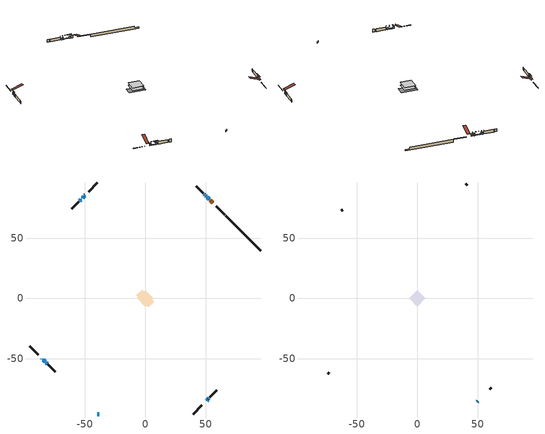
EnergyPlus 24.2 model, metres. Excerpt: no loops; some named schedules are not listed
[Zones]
conditioned space
 floor adiabatic (AdiabaticFloorConstruction): -6.74,0 0,6.74 6.74,0 0,-6.74 z0.95
 floor foundation (Slab1 construction): -7.25,2.6 -2.6,7.25 7.25,-2.6 2.6,-7.25 z-1.37
 wall outside (RimJoist1 construction): 39.58,-95.54 46.68,-88.43 / -95.54,-39.58 -88.43,-46.68 / -39.58,95.54 -46.68,88.43 / 65.88,69.24 58.77,76.35 z0.95:1.25
 wall outside (AdiabaticWallConstruction 1): 55.71,79.41 54.74,80.38 / 54.08,81.03 53.66,81.46 z0.95:2.98
 wall outside (AdiabaticWallConstruction): -49.74,85.37 -50.29,84.83 / -39.58,-95.54 -38.04,-95.54 z0.95:2.17; -85.37,-49.74 -85.05,-50.07 / -50.94,84.17 -51.77,83.35 / -52.43,82.69 -52.75,82.37 / -53.41,81.71 -54.23,80.89 / -82.05,-53.07 -81.18,-53.93 z0.95:2.63; 53,82.12 51.31,83.81 / 50.65,84.46 50.02,85.1 / -84.39,-50.72 -82.7,-52.41 z0.95:1.56; 49.37,85.75 48.74,86.38 z0.95:2.15; 50.72,-84.39 51.57,-83.55 z0.95:2.47; 52.23,-82.89 52.66,-82.46 z0.95:2.02
 wall outside (Wall1 construction): 53.31,-81.8 59.31,-75.81 / -80.53,-54.59 -74.53,-60.59 / -54.89,80.23 -60.89,74.23 / 48.08,87.04 42.08,93.04 z0.95:3.39
 wall foundation (FoundationWall1 construction): 66.53,68.59,-1.37 66.53,68.59,0.95 92.64,42.48,0.95 92.64,42.48,-0.19 95.54,39.58,-0.19 95.54,39.58,-1.37
 window (WindowConstruction 8): -49.74,85.37 -50.29,84.83 z0.95:2.17
 window (WindowConstruction 7): -85.37,-49.74 -85.05,-50.07 z0.95:2.63
 window (WindowConstruction 10): 53,82.12 51.31,83.81 z0.95:1.56
 window (WindowConstruction 11): 50.65,84.47 50.02,85.1 z0.95:1.56
 window (WindowConstruction 12): -84.39,-50.72 -82.7,-52.41 z0.95:1.56
 window (WindowConstruction 9): -39.58,-95.54 -38.04,-95.54 z0.95:2.17
 window (WindowConstruction): 49.37,85.75 48.74,86.38 z0.95:2.14
 window (WindowConstruction 1): -50.94,84.17 -51.77,83.35 z0.95:2.63
 window (WindowConstruction 2): -52.43,82.69 -52.75,82.37 z0.95:2.63
 window (WindowConstruction 3): -53.41,81.71 -54.23,80.89 z0.95:2.63
 window (WindowConstruction 4): 50.72,-84.39 51.57,-83.55 z0.95:2.47
 window (WindowConstruction 5): 52.23,-82.89 52.66,-82.46 z0.95:2.02
 window (WindowConstruction 6): -82.05,-53.07 -81.18,-53.93 z0.95:2.63
 door (Door): 55.71,79.41 54.74,80.38 z0.95:2.98
 door (Door 1): 54.08,81.03 53.66,81.46 z0.95:2.98
 ceiling adiabatic (AdiabaticFloorConstruction): 0,-6.74 6.74,0 0,6.74 -6.74,0 z0.95
attic - vented
 floor to conditioned space (Floor1 construction Reversed): -6.81,0 0,6.81 6.81,0 0,-6.81 z3.39
 wall outside (AdiabaticWallConstruction): 49.74,-85.37 50.07,-85.05 z0.95:2.17
 wall outside (Wall2 construction): 59.97,-75.15 61.16,-73.96 / -73.87,-61.24 -72.68,-62.44 / -61.54,73.57 -62.74,72.38 / 41.42,93.69 40.23,94.89 z0.95:3.39
 window (WindowConstruction 13): 49.74,-85.37 50.07,-85.05 z0.95:2.17
 roof outside (Roof1 construction): 49.09,-86.03,3.39 42.46,-79.4,6.51 40.71,-81.15,6.51 47.34,-87.78,3.39; -86.03,-49.09,3.39 -79.4,-42.46,6.51 -81.15,-40.71,6.51 -87.78,-47.34,3.39; -49.09,86.03,3.39 -42.46,79.4,6.51 -40.71,81.15,6.51 -47.34,87.78,3.39; 56.36,78.75,3.39 49.73,72.12,6.51 51.48,70.38,6.51 58.11,77.01,3.39
shading: -84.84,-50.28 -85.58,-49.53 -86.45,-50.4 -85.7,-51.14 z2.93; 49.37,85.75 54.94,80.18 55.15,80.39 49.58,85.96 z4.3; 48.09,87.03 52.59,82.53 52.8,82.74 48.3,87.24 z4.3; -80.77,-54.35 -86.33,-48.79 -86.54,-49 -80.98,-54.56 z4.3; 48.28,86.83 49.82,85.3 50.03,85.51 48.5,87.05 z2.78; -53.06,82.06 -49.65,85.47 -49.86,85.68 -53.27,82.27 z4.46; -52.96,82.16 -52.22,82.9 -53.08,83.76 -53.82,83.02 z2.93; -54.88,80.24 -52.76,82.36 -52.97,82.57 -55.09,80.45 z3.54; 52.86,-82.26 49.43,-85.69 49.64,-85.9 53.07,-82.47 z4.3; 53.95,-81.17 50.93,-84.18 51.14,-84.4 54.16,-81.38 z3.85; -80.54,-54.58 -82.69,-52.43 -82.9,-52.64 -80.75,-54.79 z3.54
[Building]
Building 1: Terrain=Suburbs
[Site:Location]
Mont Joli AP_QC: Latitude {deg}=48.61; Longitude {deg}=-68.21; Time Zone {hr}=-5; Elevation {m}=52; Keep Site Location Information=Yes
[Site:GroundTemperature:Shallow]
-0.843868, -3.04892, -3.2255, -2.1791, 2.02165, 6.20283, 9.82768, 12.1239, 12.319, 10.4514, 6.91898, 2.86606
[Site:WaterMainsTemperature]
Calculation Method=Schedule; Temperature Schedule=mains temperature schedule
[Material] Roughness=Rough; Thermal Absorptance=0.9
Name | Thickness {m} | Conductivity {W/m-K} | Density {kg/m3} | Specific Heat {J/kg-K} | Solar Absorptance | Visible Absorptance
asphalt or fiberglass shingles | 0.00635 | 0.162714 | 1121.4 | 1465.45 | 0.4 | 0.4
ceiling loosefill ins | 0.169333 | 0.0480833 | 16.02 | 1046.75 | 0.7 | 0.7
ceiling stud and cavity | 0.1397 | 0.0828155 | 65.682 | 1177.47 | 0.7 | 0.7
concrete 4.0 in. | 0.1016 | 1.803125 | 2242.8 | 837.4 | 0.7 | 0.7
concrete 8.0 in. | 0.2032 | 1.803125 | 2242.8 | 837.4 | 0.7 | 0.7
door material | 0.04445 | 0.0451087 | 512.64 | 1214.23 | 0.7 | 0.7
exterior vertical ins | 0.0536725 | 0.029427 | 32.04 | 1214.23 | 0.7 | 0.7
floor covering | 0.0127 | 0.0433444 | 54.468 | 1339.84 | 0.6 | 0.6
floor rigid ins; wall rigid ins 1 | 0.512978 | 0.029427 | 32.04 | 1214.23 | 0.7 | 0.7
floor stud and cavity | 0.1397 | 1.75129 | 37.0049 | 1207.88 | 0.7 | 0.7
furniture material conditioned space 1 | 0.1524 | 0.115458 | 640.8 | 1214.23 | 0.6 | 0.6
gypsum board | 0.0127 | 0.160291 | 801 | 837.4 | 0.6 | 0.6
gypsum board 1 | 0.0127 | 0.160291 | 801 | 837.4 | 0.7 | 0.7
osb sheathing 0.5 in. | 0.0127 | 0.115458 | 512.64 | 1214.23 | 0.7 | 0.7
osb sheathing 0.75 in. | 0.01905 | 0.115458 | 512.64 | 1214.23 | 0.7 | 0.7
osb sheathing 2.0 in. | 0.0508 | 0.115458 | 512.64 | 1214.23 | 0.7 | 0.7
rim joist rigid ins; wall rigid ins | 0.051816 | 0.029427 | 32.04 | 1214.23 | 0.7 | 0.7
rim joist stud and cavity | 0.0508 | 0.0308695 | 125.044 | 1163.47 | 0.6 | 0.6
wall stud and cavity | 0.1397 | 0.16633 | 139.0536 | 1170.24 | 0.7 | 0.7
wall stud and cavity 1 | 0.0889 | 6.9971 | 50.32683 | 1063.81 | 0.6 | 0.6
wall stud and cavity 2 | 0.0889 | 0.380278 | 52.3479 | 1209.89 | 0.7 | 0.7
wall stud and cavity 3 | 0.0889 | 0.391764 | 83.0341 | 1211.67 | 0.7 | 0.7
wood siding | 0.0254 | 0.102417 | 544.68 | 1172.36 | 0.4 | 0.4
wood siding 1 | 0.00254 | 0.102417 | 544.68 | 1172.36 | 0.4 | 0.4
wood siding 2; wood siding 3; wood siding 4 | 0.0254 | 0.102417 | 544.68 | 1172.36 | 0.7 | 0.7
[WindowMaterial:SimpleGlazingSystem]
Name | U-Factor {W/m2-K} | Solar Heat Gain Coefficient
WindowMaterial | 1.86693 | 0.38
WindowMaterial 1 | 1.7863 | 0.41
WindowMaterial 10 | 4.20853 | 0.66
WindowMaterial 2 | 2.00888 | 0.33
WindowMaterial 3 | 1.79254 | 0.41
WindowMaterial 4 | 1.96118 | 0.34
WindowMaterial 5 | 1.91746 | 0.36
WindowMaterial 6 | 4.05466 | 0.67
WindowMaterial 7 | 3.594174 | 0.7
WindowMaterial 8 | 1.94869 | 0.35
WindowMaterial 9 | 1.9856 | 0.33
[Construction]
AdiabaticFloorConstruction: floor stud and cavity, floor rigid ins, osb sheathing 0.75 in., floor covering
AdiabaticWallConstruction: wood siding 3, wall rigid ins 1, wall stud and cavity 2, gypsum board
AdiabaticWallConstruction 1: wood siding 4, wall rigid ins 1, wall stud and cavity 2, gypsum board
Door; Door 1: door material
Floor1 construction Reversed: gypsum board, ceiling stud and cavity, ceiling loosefill ins
FoundationWall1 construction: concrete 8.0 in., gypsum board 1
furniture construction conditioned space 1: furniture material conditioned space 1
PartitionWallConstruction: gypsum board, wall stud and cavity 3, gypsum board
RimJoist1 construction: wood siding 2, rim joist rigid ins, osb sheathing 2.0 in., rim joist stud and cavity
Roof1 construction: asphalt or fiberglass shingles
Slab1 construction: concrete 4.0 in.
Wall1 construction: wood siding, wall rigid ins, osb sheathing 0.5 in., wall stud and cavity, gypsum board
Wall2 construction: wood siding 1, wall stud and cavity 1
WindowConstruction: WindowMaterial
WindowConstruction 1; WindowConstruction 3: WindowMaterial 1
WindowConstruction 10; WindowConstruction 12: WindowMaterial 8
WindowConstruction 11: WindowMaterial 9
WindowConstruction 13: WindowMaterial 10
WindowConstruction 2; WindowConstruction 7: WindowMaterial 2
WindowConstruction 4: WindowMaterial 3
WindowConstruction 5: WindowMaterial 4
WindowConstruction 6: WindowMaterial 5
WindowConstruction 8: WindowMaterial 6
WindowConstruction 9: WindowMaterial 7
[Zone] Multiplier=1; Part of Total Floor Area=Yes
Name | Volume {m3}
attic - vented | 47.0325
conditioned space | 461.9
[Space]
Name | Zone | Volume {m3}
attic - vented 1 | attic - vented | 47.0325
conditioned space 1 | conditioned space | 461.9
[ZoneInfiltration:EffectiveLeakageArea]
infil attic - vented 1: Zone or Space=attic - vented 1; Schedule=Always On Discrete; Effective Air Leakage Area {cm2}=3224; Stack Coefficient=0.000387025; Wind Coefficient=1.3292e-05
[ZoneMixing]
whole house fan mix: Zone or Space=attic - vented; Schedule=Always On Continuous; Design Flow Rate Calculation Method=Flow/Zone; Design Flow Rate {m3/s}=0; Source Zone or Space=conditioned space
[SurfaceProperty:ExposedFoundationPerimeter]
Slab1: Exposed Perimeter Calculation Method=TotalExposedPerimeter; Total Exposed Perimeter {m}=41.027
[InternalMass] Zone or ZoneList=conditioned space; Space or SpaceList=conditioned space 1
Name | Construction | Surface Area {m2}
furniture mass conditioned space 1 | furniture construction conditioned space 1 | 72.9999
partition wall mass | PartitionWallConstruction | 182.5
[Lights]
interior lighting: Zone or ZoneList or Space or SpaceList=conditioned space 1; Schedule=interior lighting schedule; Design Level Calculation Method=LightingLevel; Lighting Level {W}=343.2; Return Air Fraction=0; Fraction Radiant=0.6; Fraction Visible=0.2; Fraction Replaceable=1
[People]
occupants: Zone or ZoneList or Space or SpaceList=conditioned space 1; Number of People Schedule=occupants schedule; Number of People Calculation Method=People; Number of People=3; Fraction Radiant=0.314171; Sensible Heat Fraction=0.56303; Activity Level Schedule=occupants activity schedule; Carbon Dioxide Generation Rate {m3/s-W}=0; Enable ASHRAE 55 Comfort Warnings=No; Mean Radiant Temperature Calculation Type=EnclosureAveraged
[ElectricEquipment] Zone or ZoneList or Space or SpaceList=conditioned space 1; Design Level Calculation Method=EquipmentLevel
Name | Schedule | Design Level {W} | Fraction Latent | Fraction Radiant | Fraction Lost
clothes dryer | clothes dryer schedule | 140.772 | 0.015 | 0.081 | 0.85
clothes washer | clothes washer schedule | 32.1985 | 0.03 | 0.162 | 0.7
cooking range | cooking range schedule | 215.147 | 0.08 | 0.432 | 0.2
dishwasher | dishwasher schedule | 66.8632 | 0.3 | 0.18 | 0.4
fridge | fridge schedule | 72.9452 | 0 | 0.6 | 0
mech vent house fan | mech vent house fan schedule | 17.7233 | 0 | 0 | 0.5
mech vent house fan cfis | mech vent house fan cfis schedule | 0 | 0 | 0 | 0
mech vent range fan 0 | mech vent range fan 0 schedule | 150 | 0 | 0 | 1
misc plug loads | misc plug loads schedule | 494.7 | 0.045 | 0.513 | 0.1
whole house fan | Always On Discrete | 0 | 0 | 0 | 1
[OtherEquipment] Zone or ZoneList or Space or SpaceList=conditioned space 1; Design Level Calculation Method=EquipmentLevel
Name | Fuel Type | Schedule | Design Level {W} | Fraction Latent | Fraction Radiant | Fraction Lost
clothes dryer 1 | Electricity | clothes dryer schedule | 0 | 0.015 | 0.081 | 0.85
cooking range 1 | Electricity | cooking range schedule | 0 | 0.08 | 0.432 | 0.2
general water use latent | None | general water use schedule | 62.594 | 1 | 0 | 0
general water use sensible | None | general water use schedule | -61.6891 | 0 | 0.6 | 0
mech vent house fan latent load | None | Always On Discrete | 0 | 1 | 0 | 0
mech vent house fan sensible load | None | Always On Discrete | 0 | 0 | 0 | 0
water heater energy adjustment1 | Electricity | Always On Discrete | 0.01 | 0 | 0 | 1
[ZoneInfiltration:DesignFlowRate] Zone or ZoneList or Space or SpaceList=conditioned space 1; Schedule=Always On Discrete; Design Flow Rate Calculation Method=Flow/Zone; Design Flow Rate {m3/s}=0
infil flow; natural vent flow; whole house fan flow
[ZoneControl:Thermostat]
conditioned space Thermostat: Zone or ZoneList=conditioned space; Control Type Schedule=conditioned space Thermostat Schedule; Control 1=conditioned space temperature setpoint; Temperature Difference Between Cutout And Setpoint {deltaC}=0
[ThermostatSetpoint:DualSetpoint]
conditioned space temperature setpoint: Heating Setpoint Temperature Schedule=heating setpoint; Cooling Setpoint Temperature Schedule=cooling setpoint
[Zone equipment]
conditioned space: electric baseboard
[Foundation:Kiva]
Foundation Kiva 1: Initial Indoor Air Temperature {C}=18; Wall Height Above Grade {m}=0.94997; Wall Depth Below Slab {m}=0.2032; Custom Block Material Name 1=exterior vertical ins; Custom Block Depth 1 {m}=2.31999; Custom Block X Position 1 {m}=0.2159; Custom Block Z Position 1 {m}=0
[Foundation:Kiva:Settings]
Soil Conductivity {W/m-K}=0.849921; Soil Density {kg/m3}=1842.3; Soil Specific Heat {J/kg-K}=418.7; Ground Solar Absorptivity=0.9; Ground Thermal Absorptivity=0.9; Ground Surface Roughness {m}=0.03; Far-Field Width {m}=40; Deep-Ground Boundary Condition=ZeroFlux; Deep-Ground Depth {m}=40; Minimum Cell Dimension {m}=0.2; Maximum Cell Growth Coefficient=3; Simulation Timestep=Timestep
[Exterior:Lights]
exterior lighting: Schedule=exterior lighting schedule; Design Level {W}=75.6
[EnergyManagementSystem:Sensor] Output:Variable or Output:Meter Index Key=conditioned space
Name | Output:Variable or Output:Meter
conditioned_space_clg_unmet_s | Zone Cooling Setpoint Not Met Time
conditioned_space_htg_unmet_s | Zone Heating Setpoint Not Met Time
fridge_tin_s; tin_s; tin_s_1 | Zone Mean Air Temperature
tout_s | Zone Outdoor Air Drybulb Temperature
win_s | Zone Air Humidity Ratio
[Schedule:Constant]
Name | Hourly Value
Always On Continuous; mech vent house fan schedule; mech vent house fan cfis schedule; Always On Discrete | 1
occupants activity schedule | 117.228
fridge schedule | 0
[Schedule:Week:Daily]
interior lighting schedule Week Rule - Jan1-Jan27: interior lighting schedule day, interior lighting schedule day, interior lighting schedule day, interior lighting schedule day, interior lighting schedule day, interior lighting schedule day, interior lighting schedule day, interior lighting schedule default day, interior lighting schedule default day, interior lighting schedule default day, interior lighting schedule default day, interior lighting schedule default day
interior lighting schedule Week Rule - Jan28-Feb3: interior lighting schedule day, interior lighting schedule day, interior lighting schedule day, interior lighting schedule day, interior lighting schedule day 1, interior lighting schedule day 1, interior lighting schedule day 1, interior lighting schedule default day, interior lighting schedule default day, interior lighting schedule default day, interior lighting schedule default day, interior lighting schedule default day
interior lighting schedule Week Rule - Feb4-Feb24: interior lighting schedule day 1, interior lighting schedule day 1, interior lighting schedule day 1, interior lighting schedule day 1, interior lighting schedule day 1, interior lighting schedule day 1, interior lighting schedule day 1, interior lighting schedule default day, interior lighting schedule default day, interior lighting schedule default day, interior lighting schedule default day, interior lighting schedule default day
interior lighting schedule Week Rule - Feb25-Mar3: interior lighting schedule day 1, interior lighting schedule day 1, interior lighting schedule day 1, interior lighting schedule day 1, interior lighting schedule day 2, interior lighting schedule day 2, interior lighting schedule day 2, interior lighting schedule default day, interior lighting schedule default day, interior lighting schedule default day, interior lighting schedule default day, interior lighting schedule default day
interior lighting schedule Week Rule - Mar4-Mar31: interior lighting schedule day 2, interior lighting schedule day 2, interior lighting schedule day 2, interior lighting schedule day 2, interior lighting schedule day 2, interior lighting schedule day 2, interior lighting schedule day 2, interior lighting schedule default day, interior lighting schedule default day, interior lighting schedule default day, interior lighting schedule default day, interior lighting schedule default day
interior lighting schedule Week Rule - Apr1-Apr28: interior lighting schedule day 3, interior lighting schedule day 3, interior lighting schedule day 3, interior lighting schedule day 3, interior lighting schedule day 3, interior lighting schedule day 3, interior lighting schedule day 3, interior lighting schedule default day, interior lighting schedule default day, interior lighting schedule default day, interior lighting schedule default day, interior lighting schedule default day
interior lighting schedule Week Rule - Apr29-May5: interior lighting schedule day 3, interior lighting schedule day 3, interior lighting schedule day 4, interior lighting schedule day 4, interior lighting schedule day 4, interior lighting schedule day 4, interior lighting schedule day 4, interior lighting schedule default day, interior lighting schedule default day, interior lighting schedule default day, interior lighting schedule default day, interior lighting schedule default day
interior lighting schedule Week Rule - May6-May26: interior lighting schedule day 4, interior lighting schedule day 4, interior lighting schedule day 4, interior lighting schedule day 4, interior lighting schedule day 4, interior lighting schedule day 4, interior lighting schedule day 4, interior lighting schedule default day, interior lighting schedule default day, interior lighting schedule default day, interior lighting schedule default day, interior lighting schedule default day
interior lighting schedule Week Rule - May27-Jun2: interior lighting schedule day 4, interior lighting schedule day 4, interior lighting schedule day 4, interior lighting schedule day 4, interior lighting schedule day 4, interior lighting schedule day 5, interior lighting schedule day 5, interior lighting schedule default day, interior lighting schedule default day, interior lighting schedule default day, interior lighting schedule default day, interior lighting schedule default day
interior lighting schedule Week Rule - Jun3-Jun30: interior lighting schedule day 5, interior lighting schedule day 5, interior lighting schedule day 5, interior lighting schedule day 5, interior lighting schedule day 5, interior lighting schedule day 5, interior lighting schedule day 5, interior lighting schedule default day, interior lighting schedule default day, interior lighting schedule default day, interior lighting schedule default day, interior lighting schedule default day
interior lighting schedule Week Rule - Jul1-Jul28: interior lighting schedule day 6, interior lighting schedule day 6, interior lighting schedule day 6, interior lighting schedule day 6, interior lighting schedule day 6, interior lighting schedule day 6, interior lighting schedule day 6, interior lighting schedule default day, interior lighting schedule default day, interior lighting schedule default day, interior lighting schedule default day, interior lighting schedule default day
interior lighting schedule Week Rule - Jul29-Aug4: interior lighting schedule day 6, interior lighting schedule day 6, interior lighting schedule day 6, interior lighting schedule day 7, interior lighting schedule day 7, interior lighting schedule day 7, interior lighting schedule day 7, interior lighting schedule default day, interior lighting schedule default day, interior lighting schedule default day, interior lighting schedule default day, interior lighting schedule default day
interior lighting schedule Week Rule - Aug5-Aug25: interior lighting schedule day 7, interior lighting schedule day 7, interior lighting schedule day 7, interior lighting schedule day 7, interior lighting schedule day 7, interior lighting schedule day 7, interior lighting schedule day 7, interior lighting schedule default day, interior lighting schedule default day, interior lighting schedule default day, interior lighting schedule default day, interior lighting schedule default day
interior lighting schedule Week Rule - Aug26-Sep1: interior lighting schedule day 7, interior lighting schedule day 7, interior lighting schedule day 7, interior lighting schedule day 7, interior lighting schedule day 7, interior lighting schedule day 7, interior lighting schedule day 8, interior lighting schedule default day, interior lighting schedule default day, interior lighting schedule default day, interior lighting schedule default day, interior lighting schedule default day
interior lighting schedule Week Rule - Sep2-Sep29: interior lighting schedule day 8, interior lighting schedule day 8, interior lighting schedule day 8, interior lighting schedule day 8, interior lighting schedule day 8, interior lighting schedule day 8, interior lighting schedule day 8, interior lighting schedule default day, interior lighting schedule default day, interior lighting schedule default day, interior lighting schedule default day, interior lighting schedule default day
interior lighting schedule Week Rule - Sep30-Oct6: interior lighting schedule day 8, interior lighting schedule day 9, interior lighting schedule day 9, interior lighting schedule day 9, interior lighting schedule day 9, interior lighting schedule day 9, interior lighting schedule day 9, interior lighting schedule default day, interior lighting schedule default day, interior lighting schedule default day, interior lighting schedule default day, interior lighting schedule default day
interior lighting schedule Week Rule - Oct7-Oct27: interior lighting schedule day 9, interior lighting schedule day 9, interior lighting schedule day 9, interior lighting schedule day 9, interior lighting schedule day 9, interior lighting schedule day 9, interior lighting schedule day 9, interior lighting schedule default day, interior lighting schedule default day, interior lighting schedule default day, interior lighting schedule default day, interior lighting schedule default day
interior lighting schedule Week Rule - Oct28-Nov3: interior lighting schedule day 9, interior lighting schedule day 9, interior lighting schedule day 9, interior lighting schedule day 9, interior lighting schedule day 10, interior lighting schedule day 10, interior lighting schedule day 10, interior lighting schedule default day, interior lighting schedule default day, interior lighting schedule default day, interior lighting schedule default day, interior lighting schedule default day
interior lighting schedule Week Rule - Nov4-Nov24: interior lighting schedule day 10, interior lighting schedule day 10, interior lighting schedule day 10, interior lighting schedule day 10, interior lighting schedule day 10, interior lighting schedule day 10, interior lighting schedule day 10, interior lighting schedule default day, interior lighting schedule default day, interior lighting schedule default day, interior lighting schedule default day, interior lighting schedule default day
interior lighting schedule Week Rule - Nov25-Dec1: interior lighting schedule day 10, interior lighting schedule day 10, interior lighting schedule day 10, interior lighting schedule day 10, interior lighting schedule day 10, interior lighting schedule day 10, interior lighting schedule day 11, interior lighting schedule default day, interior lighting schedule default day, interior lighting schedule default day, interior lighting schedule default day, interior lighting schedule default day
interior lighting schedule Week Rule - Dec2-Dec31: interior lighting schedule day 11, interior lighting schedule day 11, interior lighting schedule day 11, interior lighting schedule day 11, interior lighting schedule day 11, interior lighting schedule day 11, interior lighting schedule day 11, interior lighting schedule default day, interior lighting schedule default day, interior lighting schedule default day, interior lighting schedule default day, interior lighting schedule default day
occupants schedule Week Rule - Jan1-Dec31: occupants schedule day, occupants schedule day, occupants schedule day, occupants schedule day, occupants schedule day, occupants schedule day, occupants schedule day, occupants schedule default day, occupants schedule default day, occupants schedule default day, occupants schedule default day, occupants schedule default day
clothes dryer schedule Week Rule - Jan1-Dec31: clothes dryer schedule day, clothes dryer schedule day, clothes dryer schedule day, clothes dryer schedule day, clothes dryer schedule day, clothes dryer schedule day, clothes dryer schedule day, clothes dryer schedule default day, clothes dryer schedule default day, clothes dryer schedule default day, clothes dryer schedule default day, clothes dryer schedule default day
clothes washer schedule Week Rule - Jan1-Dec31: clothes washer schedule day, clothes washer schedule day, clothes washer schedule day, clothes washer schedule day, clothes washer schedule day, clothes washer schedule day, clothes washer schedule day, clothes washer schedule default day, clothes washer schedule default day, clothes washer schedule default day, clothes washer schedule default day, clothes washer schedule default day
cooking range schedule Week Rule - Jan1-Dec31: cooking range schedule day, cooking range schedule day, cooking range schedule day, cooking range schedule day, cooking range schedule day, cooking range schedule day, cooking range schedule day, cooking range schedule default day, cooking range schedule default day, cooking range schedule default day, cooking range schedule default day, cooking range schedule default day
dishwasher schedule Week Rule - Jan1-Dec31: dishwasher schedule day, dishwasher schedule day, dishwasher schedule day, dishwasher schedule day, dishwasher schedule day, dishwasher schedule day, dishwasher schedule day, dishwasher schedule default day, dishwasher schedule default day, dishwasher schedule default day, dishwasher schedule default day, dishwasher schedule default day
mech vent range fan 0 schedule Week Rule - Jan1-Dec31: mech vent range fan 0 schedule day, mech vent range fan 0 schedule day, mech vent range fan 0 schedule day, mech vent range fan 0 schedule day, mech vent range fan 0 schedule day, mech vent range fan 0 schedule day, mech vent range fan 0 schedule day, mech vent range fan 0 schedule default day, mech vent range fan 0 schedule default day, mech vent range fan 0 schedule default day, mech vent range fan 0 schedule default day, mech vent range fan 0 schedule default day
misc plug loads schedule Week Rule - Jan1-Dec31: misc plug loads schedule day, misc plug loads schedule day, misc plug loads schedule day, misc plug loads schedule day, misc plug loads schedule day, misc plug loads schedule day, misc plug loads schedule day, misc plug loads schedule default day, misc plug loads schedule default day, misc plug loads schedule default day, misc plug loads schedule default day, misc plug loads schedule default day
general water use schedule Week Rule - Jan1-Dec31: general water use schedule day, general water use schedule day, general water use schedule day, general water use schedule day, general water use schedule day, general water use schedule day, general water use schedule day, general water use schedule default day, general water use schedule default day, general water use schedule default day, general water use schedule default day, general water use schedule default day
exterior lighting schedule Week Rule - Jan1-Jan27: exterior lighting schedule day, exterior lighting schedule day, exterior lighting schedule day, exterior lighting schedule day, exterior lighting schedule day, exterior lighting schedule day, exterior lighting schedule day, exterior lighting schedule default day, exterior lighting schedule default day, exterior lighting schedule default day, exterior lighting schedule default day, exterior lighting schedule default day
exterior lighting schedule Week Rule - Jan28-Feb3: exterior lighting schedule day, exterior lighting schedule day, exterior lighting schedule day, exterior lighting schedule day, exterior lighting schedule day 1, exterior lighting schedule day 1, exterior lighting schedule day 1, exterior lighting schedule default day, exterior lighting schedule default day, exterior lighting schedule default day, exterior lighting schedule default day, exterior lighting schedule default day
exterior lighting schedule Week Rule - Feb4-Feb24: exterior lighting schedule day 1, exterior lighting schedule day 1, exterior lighting schedule day 1, exterior lighting schedule day 1, exterior lighting schedule day 1, exterior lighting schedule day 1, exterior lighting schedule day 1, exterior lighting schedule default day, exterior lighting schedule default day, exterior lighting schedule default day, exterior lighting schedule default day, exterior lighting schedule default day
exterior lighting schedule Week Rule - Feb25-Mar3: exterior lighting schedule day 1, exterior lighting schedule day 1, exterior lighting schedule day 1, exterior lighting schedule day 1, exterior lighting schedule day 2, exterior lighting schedule day 2, exterior lighting schedule day 2, exterior lighting schedule default day, exterior lighting schedule default day, exterior lighting schedule default day, exterior lighting schedule default day, exterior lighting schedule default day
exterior lighting schedule Week Rule - Mar4-Mar31: exterior lighting schedule day 2, exterior lighting schedule day 2, exterior lighting schedule day 2, exterior lighting schedule day 2, exterior lighting schedule day 2, exterior lighting schedule day 2, exterior lighting schedule day 2, exterior lighting schedule default day, exterior lighting schedule default day, exterior lighting schedule default day, exterior lighting schedule default day, exterior lighting schedule default day
exterior lighting schedule Week Rule - Apr1-Apr28: exterior lighting schedule day 3, exterior lighting schedule day 3, exterior lighting schedule day 3, exterior lighting schedule day 3, exterior lighting schedule day 3, exterior lighting schedule day 3, exterior lighting schedule day 3, exterior lighting schedule default day, exterior lighting schedule default day, exterior lighting schedule default day, exterior lighting schedule default day, exterior lighting schedule default day
exterior lighting schedule Week Rule - Apr29-May5: exterior lighting schedule day 3, exterior lighting schedule day 3, exterior lighting schedule day 4, exterior lighting schedule day 4, exterior lighting schedule day 4, exterior lighting schedule day 4, exterior lighting schedule day 4, exterior lighting schedule default day, exterior lighting schedule default day, exterior lighting schedule default day, exterior lighting schedule default day, exterior lighting schedule default day
exterior lighting schedule Week Rule - May6-May26: exterior lighting schedule day 4, exterior lighting schedule day 4, exterior lighting schedule day 4, exterior lighting schedule day 4, exterior lighting schedule day 4, exterior lighting schedule day 4, exterior lighting schedule day 4, exterior lighting schedule default day, exterior lighting schedule default day, exterior lighting schedule default day, exterior lighting schedule default day, exterior lighting schedule default day
exterior lighting schedule Week Rule - May27-Jun2: exterior lighting schedule day 4, exterior lighting schedule day 4, exterior lighting schedule day 4, exterior lighting schedule day 4, exterior lighting schedule day 4, exterior lighting schedule day 5, exterior lighting schedule day 5, exterior lighting schedule default day, exterior lighting schedule default day, exterior lighting schedule default day, exterior lighting schedule default day, exterior lighting schedule default day
exterior lighting schedule Week Rule - Jun3-Jun30: exterior lighting schedule day 5, exterior lighting schedule day 5, exterior lighting schedule day 5, exterior lighting schedule day 5, exterior lighting schedule day 5, exterior lighting schedule day 5, exterior lighting schedule day 5, exterior lighting schedule default day, exterior lighting schedule default day, exterior lighting schedule default day, exterior lighting schedule default day, exterior lighting schedule default day
exterior lighting schedule Week Rule - Jul1-Jul28: exterior lighting schedule day 6, exterior lighting schedule day 6, exterior lighting schedule day 6, exterior lighting schedule day 6, exterior lighting schedule day 6, exterior lighting schedule day 6, exterior lighting schedule day 6, exterior lighting schedule default day, exterior lighting schedule default day, exterior lighting schedule default day, exterior lighting schedule default day, exterior lighting schedule default day
exterior lighting schedule Week Rule - Jul29-Aug4: exterior lighting schedule day 6, exterior lighting schedule day 6, exterior lighting schedule day 6, exterior lighting schedule day 7, exterior lighting schedule day 7, exterior lighting schedule day 7, exterior lighting schedule day 7, exterior lighting schedule default day, exterior lighting schedule default day, exterior lighting schedule default day, exterior lighting schedule default day, exterior lighting schedule default day
exterior lighting schedule Week Rule - Aug5-Aug25: exterior lighting schedule day 7, exterior lighting schedule day 7, exterior lighting schedule day 7, exterior lighting schedule day 7, exterior lighting schedule day 7, exterior lighting schedule day 7, exterior lighting schedule day 7, exterior lighting schedule default day, exterior lighting schedule default day, exterior lighting schedule default day, exterior lighting schedule default day, exterior lighting schedule default day
exterior lighting schedule Week Rule - Aug26-Sep1: exterior lighting schedule day 7, exterior lighting schedule day 7, exterior lighting schedule day 7, exterior lighting schedule day 7, exterior lighting schedule day 7, exterior lighting schedule day 7, exterior lighting schedule day 8, exterior lighting schedule default day, exterior lighting schedule default day, exterior lighting schedule default day, exterior lighting schedule default day, exterior lighting schedule default day
exterior lighting schedule Week Rule - Sep2-Sep29: exterior lighting schedule day 8, exterior lighting schedule day 8, exterior lighting schedule day 8, exterior lighting schedule day 8, exterior lighting schedule day 8, exterior lighting schedule day 8, exterior lighting schedule day 8, exterior lighting schedule default day, exterior lighting schedule default day, exterior lighting schedule default day, exterior lighting schedule default day, exterior lighting schedule default day
exterior lighting schedule Week Rule - Sep30-Oct6: exterior lighting schedule day 8, exterior lighting schedule day 9, exterior lighting schedule day 9, exterior lighting schedule day 9, exterior lighting schedule day 9, exterior lighting schedule day 9, exterior lighting schedule day 9, exterior lighting schedule default day, exterior lighting schedule default day, exterior lighting schedule default day, exterior lighting schedule default day, exterior lighting schedule default day
exterior lighting schedule Week Rule - Oct7-Oct27: exterior lighting schedule day 9, exterior lighting schedule day 9, exterior lighting schedule day 9, exterior lighting schedule day 9, exterior lighting schedule day 9, exterior lighting schedule day 9, exterior lighting schedule day 9, exterior lighting schedule default day, exterior lighting schedule default day, exterior lighting schedule default day, exterior lighting schedule default day, exterior lighting schedule default day
exterior lighting schedule Week Rule - Oct28-Nov3: exterior lighting schedule day 9, exterior lighting schedule day 9, exterior lighting schedule day 9, exterior lighting schedule day 9, exterior lighting schedule day 10, exterior lighting schedule day 10, exterior lighting schedule day 10, exterior lighting schedule default day, exterior lighting schedule default day, exterior lighting schedule default day, exterior lighting schedule default day, exterior lighting schedule default day
exterior lighting schedule Week Rule - Nov4-Nov24: exterior lighting schedule day 10, exterior lighting schedule day 10, exterior lighting schedule day 10, exterior lighting schedule day 10, exterior lighting schedule day 10, exterior lighting schedule day 10, exterior lighting schedule day 10, exterior lighting schedule default day, exterior lighting schedule default day, exterior lighting schedule default day, exterior lighting schedule default day, exterior lighting schedule default day
[Schedule:Year]
interior lighting schedule: interior lighting schedule Week Rule - Jan1-Jan27, 1, 1, 1, 27, interior lighting schedule Week Rule - Jan28-Feb3, 1, 28, 2, 3, interior lighting schedule Week Rule - Feb4-Feb24, 2, 4, 2, 24, interior lighting schedule Week Rule - Feb25-Mar3, 2, 25, 3, 3, interior lighting schedule Week Rule - Mar4-Mar31, 3, 4, 3, 31, interior lighting schedule Week Rule - Apr1-Apr28, 4, 1, 4, 28, interior lighting schedule Week Rule - Apr29-May5, 4, 29, 5, 5, interior lighting schedule Week Rule - May6-May26, 5, 6, 5, 26, interior lighting schedule Week Rule - May27-Jun2, 5, 27, 6, 2, interior lighting schedule Week Rule - Jun3-Jun30, 6, 3, 6, 30, interior lighting schedule Week Rule - Jul1-Jul28, 7, 1, 7, 28, interior lighting schedule Week Rule - Jul29-Aug4, 7, 29, 8, 4, interior lighting schedule Week Rule - Aug5-Aug25, 8, 5, 8, 25, interior lighting schedule Week Rule - Aug26-Sep1, 8, 26, 9, 1, interior lighting schedule Week Rule - Sep2-Sep29, 9, 2, 9, 29, interior lighting schedule Week Rule - Sep30-Oct6, 9, 30, 10, 6, interior lighting schedule Week Rule - Oct7-Oct27, 10, 7, 10, 27, interior lighting schedule Week Rule - Oct28-Nov3, 10, 28, 11, 3, interior lighting schedule Week Rule - Nov4-Nov24, 11, 4, 11, 24, interior lighting schedule Week Rule - Nov25-Dec1, 11, 25, 12, 1, interior lighting schedule Week Rule - Dec2-Dec31, 12, 2, 12, 31
occupants schedule: occupants schedule Week Rule - Jan1-Dec31, 1, 1, 12, 31
clothes dryer schedule: clothes dryer schedule Week Rule - Jan1-Dec31, 1, 1, 12, 31
clothes washer schedule: clothes washer schedule Week Rule - Jan1-Dec31, 1, 1, 12, 31
cooking range schedule: cooking range schedule Week Rule - Jan1-Dec31, 1, 1, 12, 31
dishwasher schedule: dishwasher schedule Week Rule - Jan1-Dec31, 1, 1, 12, 31
mech vent range fan 0 schedule: mech vent range fan 0 schedule Week Rule - Jan1-Dec31, 1, 1, 12, 31
misc plug loads schedule: misc plug loads schedule Week Rule - Jan1-Dec31, 1, 1, 12, 31
general water use schedule: general water use schedule Week Rule - Jan1-Dec31, 1, 1, 12, 31
exterior lighting schedule: exterior lighting schedule Week Rule - Jan1-Jan27, 1, 1, 1, 27, exterior lighting schedule Week Rule - Jan28-Feb3, 1, 28, 2, 3, exterior lighting schedule Week Rule - Feb4-Feb24, 2, 4, 2, 24, exterior lighting schedule Week Rule - Feb25-Mar3, 2, 25, 3, 3, exterior lighting schedule Week Rule - Mar4-Mar31, 3, 4, 3, 31, exterior lighting schedule Week Rule - Apr1-Apr28, 4, 1, 4, 28, exterior lighting schedule Week Rule - Apr29-May5, 4, 29, 5, 5, exterior lighting schedule Week Rule - May6-May26, 5, 6, 5, 26, exterior lighting schedule Week Rule - May27-Jun2, 5, 27, 6, 2, exterior lighting schedule Week Rule - Jun3-Jun30, 6, 3, 6, 30, exterior lighting schedule Week Rule - Jul1-Jul28, 7, 1, 7, 28, exterior lighting schedule Week Rule - Jul29-Aug4, 7, 29, 8, 4, exterior lighting schedule Week Rule - Aug5-Aug25, 8, 5, 8, 25, exterior lighting schedule Week Rule - Aug26-Sep1, 8, 26, 9, 1, exterior lighting schedule Week Rule - Sep2-Sep29, 9, 2, 9, 29, exterior lighting schedule Week Rule - Sep30-Oct6, 9, 30, 10, 6, exterior lighting schedule Week Rule - Oct7-Oct27, 10, 7, 10, 27, exterior lighting schedule Week Rule - Oct28-Nov3, 10, 28, 11, 3, exterior lighting schedule Week Rule - Nov4-Nov24, 11, 4, 11, 24, exterior lighting schedule Week Rule - Nov25-Dec1, 11, 25, 12, 1, exterior lighting schedule Week Rule - Dec2-Dec31, 12, 2, 12, 31
[Schedule:Compact]
conditioned space Thermostat Schedule: Through: 12/31, For: AllDays, Until: 24:00, 4
mains temperature schedule: Through: 01/01, For: AllDays, Until: 24:00, 4.55833, Through: 01/02, For: AllDays, Until: 24:00, 4.48833, Through: 01/03, For: AllDays, Until: 24:00, 4.41944, Through: 01/04, For: AllDays, Until: 24:00, 4.35111, Through: 01/05, For: AllDays, Until: 24:00, 4.28389, Through: 01/06, For: AllDays, Until: 24:00, 4.21778, Through: 01/07, For: AllDays, Until: 24:00, 4.15278, Through: 01/08, For: AllDays, Until: 24:00, 4.08889, Through: 01/09, For: AllDays, Until: 24:00, 4.02611, Through: 01/10, For: AllDays, Until: 24:00, 3.96444, Through: 01/11, For: AllDays, Until: 24:00, 3.90333, Through: 01/12, For: AllDays, Until: 24:00, 3.84389, Through: 01/13, For: AllDays, Until: 24:00, 3.78556, Through: 01/14, For: AllDays, Until: 24:00, 3.72833, Through: 01/15, For: AllDays, Until: 24:00, 3.67222, Through: 01/16, For: AllDays, Until: 24:00, 3.61722, Through: 01/17, For: AllDays, Until: 24:00, 3.56333, Through: 01/18, For: AllDays, Until: 24:00, 3.51111, Through: 01/19, For: AllDays, Until: 24:00, 3.46, Through: 01/20, For: AllDays, Until: 24:00, 3.41, Through: 01/21, For: AllDays, Until: 24:00, 3.36111, Through: 01/22, For: AllDays, Until: 24:00, 3.31389, Through: 01/23, For: AllDays, Until: 24:00, 3.26778, Through: 01/24, For: AllDays, Until: 24:00, 3.22278, Through: 01/25, For: AllDays, Until: 24:00, 3.17944, Through: 01/26, For: AllDays, Until: 24:00, 3.13722, Through: 01/27, For: AllDays, Until: 24:00, 3.09667, Through: 01/28, For: AllDays, Until: 24:00, 3.05722, Through: 01/29, For: AllDays, Until: 24:00, 3.01944, Through: 01/30, For: AllDays, Until: 24:00, 2.98278, Through: 01/31, For: AllDays, Until: 24:00, 2.94778, Through: 02/01, For: AllDays, Until: 24:00, 2.91389, Through: 02/02, For: AllDays, Until: 24:00, 2.88167, Through: 02/03, For: AllDays, Until: 24:00, 2.85056, Through: 02/04, For: AllDays, Until: 24:00, 2.82111, Through: 02/05, For: AllDays, Until: 24:00, 2.79278, Through: 02/06, For: AllDays, Until: 24:00, 2.76667, Through: 02/07, For: AllDays, Until: 24:00, 2.74111, Through: 02/08, For: AllDays, Until: 24:00, 2.71778, Through: 02/09, For: AllDays, Until: 24:00, 2.69556, Through: 02/10, For: AllDays, Until: 24:00, 2.675, Through: 02/11, For: AllDays, Until: 24:00, 2.65556, Through: 02/12, For: AllDays, Until: 24:00, 2.63833, Through: 02/13, For: AllDays, Until: 24:00, 2.62222, Through: 02/14, For: AllDays, Until: 24:00, 2.60722, Through: 02/15, For: AllDays, Until: 24:00, 2.59389, Through: 02/16, For: AllDays, Until: 24:00, 2.58278, Through: 02/17, For: AllDays, Until: 24:00, 2.57222, Through: 02/18, For: AllDays, Until: 24:00, 2.56389, Through: 02/19, For: AllDays, Until: 24:00, 2.55667, Through: 02/20, For: AllDays, Until: 24:00, 2.55111, Through: 02/21, For: AllDays, Until: 24:00, 2.54722, Through: 02/22, For: AllDays, Until: 24:00, 2.545, Through: 02/23, For: AllDays, Until: 24:00, 2.54389, Through: 02/24, For: AllDays, Until: 24:00, 2.54444, Through: 02/25, For: AllDays, Until: 24:00, 2.54667, Through: 02/26, For: AllDays, Until: 24:00, 2.55056, Through: 02/27, For: AllDays, Until: 24:00, 2.55556, Through: 02/28, For: AllDays, Until: 24:00, 2.56222, Through: 03/01, For: AllDays, Until: 24:00, 2.57056, Through: 03/02, For: AllDays, Until: 24:00, 2.58, Through: 03/03, For: AllDays, Until: 24:00, 2.59167, Through: 03/04, For: AllDays, Until: 24:00, 2.60444, Through: 03/05, For: AllDays, Until: 24:00, 2.61889, Through: 03/06, For: AllDays, Until: 24:00, 2.63444, Through: 03/07, For: AllDays, Until: 24:00, 2.65167, Through: 03/08, For: AllDays, Until: 24:00, 2.67056, Through: 03/09, For: AllDays, Until: 24:00, 2.69111, Through: 03/10, For: AllDays, Until: 24:00, 2.71278, Through: 03/11, For: AllDays, Until: 24:00, 2.73611, Through: 03/12, For: AllDays, Until: 24:00, 2.76111, Through: 03/13, For: AllDays, Until: 24:00, 2.78722, Through: 03/14, For: AllDays, Until: 24:00, 2.815, Through: 03/15, For: AllDays, Until: 24:00, 2.84389, Through: 03/16, For: AllDays, Until: 24:00, 2.87444, Through: 03/17, For: AllDays, Until: 24:00, 2.90667, Through: 03/18, For: AllDays, Until: 24:00, 2.94, Through: 03/19, For: AllDays, Until: 24:00, 2.975, Through: 03/20, For: AllDays, Until: 24:00, 3.01111, Through: 03/21, For: AllDays, Until: 24:00, 3.04889, Through: 03/22, For: AllDays, Until: 24:00, 3.08833, Through: 03/23, For: AllDays, Until: 24:00, 3.12833, Through: 03/24, For: AllDays, Until: 24:00, 3.17056, Through: 03/25, For: AllDays, Until: 24:00, 3.21333, Through: 03/26, For: AllDays, Until: 24:00, 3.25778, Through: 03/27, For: AllDays, Until: 24:00, 3.30389, Through: 03/28, For: AllDays, Until: 24:00, 3.35111, Through: 03/29, For: AllDays, Until: 24:00, 3.39944, Through: 03/30, For: AllDays, Until: 24:00, 3.44889, Through: 03/31, For: AllDays, Until: 24:00, 3.5, Through: 04/01, For: AllDays, Until: 24:00, 3.55222, Through: 04/02, For: AllDays, Until: 24:00, 3.60556, Through: 04/03, For: AllDays, Until: 24:00, 3.66, Through: 04/04, For: AllDays, Until: 24:00, 3.71611, Through: 04/05, For: AllDays, Until: 24:00, 3.77278, Through: 04/06, For: AllDays, Until: 24:00, 3.83111, Through: 04/07, For: AllDays, Until: 24:00, 3.89056, Through: 04/08, For: AllDays, Until: 24:00, 3.95111, Through: 04/09, For: AllDays, Until: 24:00, 4.01278, Through: 04/10, For: AllDays, Until: 24:00, 4.075, Through: 04/11, For: AllDays, Until: 24:00, 4.13889, Through: 04/12, For: AllDays, Until: 24:00, 4.20389, Through: 04/13, For: AllDays, Until: 24:00, 4.27, Through: 04/14, For: AllDays, Until: 24:00, 4.33667, Through: 04/15, For: AllDays, Until: 24:00, 4.40444, Through: 04/16, For: AllDays, Until: 24:00, 4.47333, Through: 04/17, For: AllDays, Until: 24:00, 4.54333, Through: 04/18, For: AllDays, Until: 24:00, 4.61389, Through: 04/19, For: AllDays, Until: 24:00, 4.68556, Through: 04/20, For: AllDays, Until: 24:00, 4.75833, Through: 04/21, For: AllDays, Until: 24:00, 4.83167, Through: 04/22, For: AllDays, Until: 24:00, 4.90611, Through: 04/23, For: AllDays, Until: 24:00, 4.98111, Through: 04/24, For: AllDays, Until: 24:00, 5.05722, Through: 04/25, For: AllDays, Until: 24:00, 5.13389, Through: 04/26, For: AllDays, Until: 24:00, 5.21167, Through: 04/27, For: AllDays, Until: 24:00, 5.29, Through: 04/28, For: AllDays, Until: 24:00, 5.36889, Through: 04/29, For: AllDays, Until: 24:00, 5.44833, Through: 04/30, For: AllDays, Until: 24:00, 5.52889, Through: 05/01, For: AllDays, Until: 24:00, 5.61, Through: 05/02, For: AllDays, Until: 24:00, 5.69111, Through: 05/03, For: AllDays, Until: 24:00, 5.77333, Through: 05/04, For: AllDays, Until: 24:00, 5.85667, Through: 05/05, For: AllDays, Until: 24:00, 5.94, Through: 05/06, For: AllDays, Until: 24:00, 6.02389, Through: 05/07, For: AllDays, Until: 24:00, 6.10778, Through: 05/08, For: AllDays, Until: 24:00, 6.19278, Through: 05/09, For: AllDays, Until: 24:00, 6.27833, Through: 05/10, For: AllDays, Until: 24:00, 6.36389, Through: 05/11, For: AllDays, Until: 24:00, 6.45, Through: 05/12, For: AllDays, Until: 24:00, 6.53667, Through: 05/13, For: AllDays, Until: 24:00, 6.62333, Through: 05/14, For: AllDays, Until: 24:00, 6.71056, Through: 05/15, For: AllDays, Until: 24:00, 6.79778, Through: 05/16, For: AllDays, Until: 24:00, 6.88556, Through: 05/17, For: AllDays, Until: 24:00, 6.97389, Through: 05/18, For: AllDays, Until: 24:00, 7.06222, Through: 05/19, For: AllDays, Until: 24:00, 7.15056, Through: 05/20, For: AllDays, Until: 24:00, 7.23889, Through: 05/21, For: AllDays, Until: 24:00, 7.32778, Through: 05/22, For: AllDays, Until: 24:00, 7.41667, Through: 05/23, For: AllDays, Until: 24:00, 7.50556, Through: 05/24, For: AllDays, Until: 24:00, 7.59444, Through: 05/25, For: AllDays, Until: 24:00, 7.68333, Through: 05/26, For: AllDays, Until: 24:00, 7.77278, Through: 05/27, For: AllDays, Until: 24:00, 7.86167, Through: 05/28, For: AllDays, Until: 24:00, 7.95056, Through: 05/29, For: AllDays, Until: 24:00, 8.03944, Through: 05/30, For: AllDays, Until: 24:00, 8.12833, Through: 05/31, For: AllDays, Until: 24:00, 8.21722, Through: 06/01, For: AllDays, Until: 24:00, 8.30556, Through: 06/02, For: AllDays, Until: 24:00, 8.39389, Through: 06/03, For: AllDays, Until: 24:00, 8.48222, Through: 06/04, For: AllDays, Until: 24:00, 8.57, Through: 06/05, For: AllDays, Until: 24:00, 8.65778, Through: 06/06, For: AllDays, Until: 24:00, 8.745, Through: 06/07, For: AllDays, Until: 24:00, 8.83222, Through: 06/08, For: AllDays, Until: 24:00, 8.91889, Through: 06/09, For: AllDays, Until: 24:00, 9.00556, Through: 06/10, For: AllDays, Until: 24:00, 9.09167, Through: 06/11, For: AllDays, Until: 24:00, 9.17722, Through: 06/12, For: AllDays, Until: 24:00, 9.26222, Through: 06/13, For: AllDays, Until: 24:00, 9.34722, Through: 06/14, For: AllDays, Until: 24:00, 9.43111, Through: 06/15, For: AllDays, Until: 24:00, 9.515, Through: 06/16, For: AllDays, Until: 24:00, 9.59833, Through: 06/17, For: AllDays, Until: 24:00, 9.68111, Through: 06/18, For: AllDays, Until: 24:00, 9.76333, Through: 06/19, For: AllDays, Until: 24:00, 9.84444, Through: 06/20, For: AllDays, Until: 24:00, 9.92556, Through: 06/21, For: AllDays, Until: 24:00, 10.0056, Through: 06/22, For: AllDays, Until: 24:00, 10.085, Through: 06/23, For: AllDays, Until: 24:00, 10.1639, Through: 06/24, For: AllDays, Until: 24:00, 10.2422, Through: 06/25, For: AllDays, Until: 24:00, 10.3194, Through: 06/26, For: AllDays, Until: 24:00, 10.3961, Through: 06/27, For: AllDays, Until: 24:00, 10.4717, Through: 06/28, For: AllDays, Until: 24:00, 10.5467, Through: 06/29, For: AllDays, Until: 24:00, 10.6206, Through: 06/30, For: AllDays, Until: 24:00, 10.6939, Through: 07/01, For: AllDays, Until: 24:00, 10.7667, Through: 07/02, For: AllDays, Until: 24:00, 10.8378, Through: 07/03, For: AllDays, Until: 24:00, 10.9083, Through: 07/04, For: AllDays, Until: 24:00, 10.9783, Through: 07/05, For: AllDays, Until: 24:00, 11.0467, Through: 07/06, For: AllDays, Until: 24:00, 11.1144, Through: 07/07, For: AllDays, Until: 24:00, 11.1811, Through: 07/08, For: AllDays, Until: 24:00, 11.2467, Through: 07/09, For: AllDays, Until: 24:00, 11.3111, Through: 07/10, For: AllDays, Until: 24:00, 11.375, Through: 07/11, For: AllDays, Until: 24:00, 11.4372, Through: 07/12, For: AllDays, Until: 24:00, 11.4989, Through: 07/13, For: AllDays, Until: 24:00, 11.5589, Through: 07/14, For: AllDays, Until: 24:00, 11.6178, Through: 07/15, For: AllDays, Until: 24:00, 11.6761, Through: 07/16, For: AllDays, Until: 24:00, 11.7328, Through: 07/17, For: AllDays, Until: 24:00, 11.7883, Through: 07/18, For: AllDays, Until: 24:00, 11.8428, Through: 07/19, For: AllDays, Until: 24:00, 11.8956, Through: 07/20, For: AllDays, Until: 24:00, 11.9478, Through: 07/21, For: AllDays, Until: 24:00, 11.9983, Through: 07/22, For: AllDays, Until: 24:00, 12.0478, Through: 07/23, For: AllDays, Until: 24:00, 12.0956, Through: 07/24, For: AllDays, Until: 24:00, 12.1428, Through: 07/25, For: AllDays, Until: 24:00, 12.1883, Through: 07/26, For: AllDays, Until: 24:00, 12.2322, Through: 07/27, For: AllDays, Until: 24:00, 12.275, Through: 07/28, For: AllDays, Until: 24:00, 12.3167, Through: 07/29, For: AllDays, Until: 24:00, 12.3567, Through: 07/30, For: AllDays, Until: 24:00, 12.3956, Through: 07/31, For: AllDays, Until: 24:00, 12.4328, Through: 08/01, For: AllDays, Until: 24:00, 12.4689, Through: 08/02, For: AllDays, Until: 24:00, 12.5033, Through: 08/03, For: AllDays, Until: 24:00, 12.5367, Through: 08/04, For: AllDays, Until: 24:00, 12.5683, Through: 08/05, For: AllDays, Until: 24:00, 12.5983, Through: 08/06, For: AllDays, Until: 24:00, 12.6272, Through: 08/07, For: AllDays, Until: 24:00, 12.6544, Through: 08/08, For: AllDays, Until: 24:00, 12.6806, Through: 08/09, For: AllDays, Until: 24:00, 12.705, Through: 08/10, For: AllDays, Until: 24:00, 12.7278, Through: 08/11, For: AllDays, Until: 24:00, 12.7494, Through: 08/12, For: AllDays, Until: 24:00, 12.7694, Through: 08/13, For: AllDays, Until: 24:00, 12.7878, Through: 08/14, For: AllDays, Until: 24:00, 12.805, Through: 08/15, For: AllDays, Until: 24:00, 12.8206, Through: 08/16, For: AllDays, Until: 24:00, 12.8344, Through: 08/17, For: AllDays, Until: 24:00, 12.8467, Through: 08/18, For: AllDays, Until: 24:00, 12.8578, Through: 08/19, For: AllDays, Until: 24:00, 12.8672, Through: 08/20, For: AllDays, Until: 24:00, 12.875, Through: 08/21, For: AllDays, Until: 24:00, 12.8817, Through: 08/22, For: AllDays, Until: 24:00, 12.8867, Through: 08/23, For: AllDays, Until: 24:00, 12.89, Through: 08/24, For: AllDays, Until: 24:00, 12.8917, Through: 08/25, For: AllDays, Until: 24:00, 12.8917, Through: 08/26, For: AllDays, Until: 24:00, 12.8906, Through: 08/27, For: AllDays, Until: 24:00, 12.8878, Through: 08/28, For: AllDays, Until: 24:00, 12.8833, Through: 08/29, For: AllDays, Until: 24:00, 12.8772, Through: 08/30, For: AllDays, Until: 24:00, 12.87, Through: 08/31, For: AllDays, Until: 24:00, 12.8611, Through: 09/01, For: AllDays, Until: 24:00, 12.8506, Through: 09/02, For: AllDays, Until: 24:00, 12.8389, Through: 09/03, For: AllDays, Until: 24:00, 12.825, Through: 09/04, For: AllDays, Until: 24:00, 12.81, Through: 09/05, For: AllDays, Until: 24:00, 12.7939, Through: 09/06, For: AllDays, Until: 24:00, 12.7756, Through: 09/07, For: AllDays, Until: 24:00, 12.7561, Through: 09/08, For: AllDays, Until: 24:00, 12.735, Through: 09/09, For: AllDays, Until: 24:00, 12.7128, Through: 09/10, For: AllDays, Until: 24:00, 12.6889, Through: 09/11, For: AllDays, Until: 24:00, 12.6633, Through: 09/12, For: AllDays, Until: 24:00, 12.6367, Through: 09/13, For: AllDays, Until: 24:00, 12.6078, Through: 09/14, For: AllDays, Until: 24:00, 12.5783, Through: 09/15, For: AllDays, Until: 24:00, 12.5472, Through: 09/16, For: AllDays, Until: 24:00, 12.5144, Through: 09/17, For: AllDays, Until: 24:00, 12.48, Through: 09/18, For: AllDays, Until: 24:00, 12.4444, Through: 09/19, For: AllDays, Until: 24:00, 12.4078, Through: 09/20, For: AllDays, Until: 24:00, 12.3694, Through: 09/21, For: AllDays, Until: 24:00, 12.33, Through: 09/22, For: AllDays, Until: 24:00, 12.2889, Through: 09/23, For: AllDays, Until: 24:00, 12.2467, Through: 09/24, For: AllDays, Until: 24:00, 12.2028, Through: 09/25, For: AllDays, Until: 24:00, 12.1578, Through: 09/26, For: AllDays, Until: 24:00, 12.1111, Through: 09/27, For: AllDays, Until: 24:00, 12.0633, Through: 09/28, For: AllDays, Until: 24:00, 12.0144, Through: 09/29, For: AllDays, Until: 24:00, 11.9644, Through: 09/30, For: AllDays, Until: 24:00, 11.9128, Through: 10/01, For: AllDays, Until: 24:00, 11.86, Through: 10/02, For: AllDays, Until: 24:00, 11.8061, Through: 10/03, For: AllDays, Until: 24:00, 11.7511, Through: 10/04, For: AllDays, Until: 24:00, 11.6944, Through: 10/05, For: AllDays, Until: 24:00, 11.6372, Through: 10/06, For: AllDays, Until: 24:00, 11.5783, Through: 10/07, For: AllDays, Until: 24:00, 11.5183, Through: 10/08, For: AllDays, Until: 24:00, 11.4578, Through: 10/09, For: AllDays, Until: 24:00, 11.3956, Through: 10/10, For: AllDays, Until: 24:00, 11.3322, Through: 10/11, For: AllDays, Until: 24:00, 11.2678, Through: 10/12, For: AllDays, Until: 24:00, 11.2028, Through: 10/13, For: AllDays, Until: 24:00, 11.1367, Through: 10/14, For: AllDays, Until: 24:00, 11.0689, Through: 10/15, For: AllDays, Until: 24:00, 11.0006, Through: 10/16, For: AllDays, Until: 24:00, 10.9317, Through: 10/17, For: AllDays, Until: 24:00, 10.8611, Through: 10/18, For: AllDays, Until: 24:00, 10.79, Through: 10/19, For: AllDays, Until: 24:00, 10.7178, Through: 10/20, For: AllDays, Until: 24:00, 10.645, Through: 10/21, For: AllDays, Until: 24:00, 10.5711, Through: 10/22, For: AllDays, Until: 24:00, 10.4961, Through: 10/23, For: AllDays, Until: 24:00, 10.4211, Through: 10/24, For: AllDays, Until: 24:00, 10.3444, Through: 10/25, For: AllDays, Until: 24:00, 10.2672, Through: 10/26, For: AllDays, Until: 24:00, 10.1894, Through: 10/27, For: AllDays, Until: 24:00, 10.1111, Through: 10/28, For: AllDays, Until: 24:00, 10.0317, Through: 10/29, For: AllDays, Until: 24:00, 9.95167, Through: 10/30, For: AllDays, Until: 24:00, 9.87111, Through: 10/31, For: AllDays, Until: 24:00, 9.79, Through: 11/01, For: AllDays, Until: 24:00, 9.70778, Through: 11/02, For: AllDays, Until: 24:00, 9.62556, Through: 11/03, For: AllDays, Until: 24:00, 9.54222, Through: 11/04, For: AllDays, Until: 24:00, 9.45889, Through: 11/05, For: AllDays, Until: 24:00, 9.37444, Through: 11/06, For: AllDays, Until: 24:00, 9.29, Through: 11/07, For: AllDays, Until: 24:00, 9.205, Through: 11/08, For: AllDays, Until: 24:00, 9.11944, Through: 11/09, For: AllDays, Until: 24:00, 9.03389, Through: 11/10, For: AllDays, Until: 24:00, 8.94722, Through: 11/11, For: AllDays, Until: 24:00, 8.86056, Through: 11/12, For: AllDays, Until: 24:00, 8.77389, Through: 11/13, For: AllDays, Until: 24:00, 8.68611, Through: 11/14, For: AllDays, Until: 24:00, 8.59889, Through: 11/15, For: AllDays, Until: 24:00, 8.51111, Through: 11/16, For: AllDays, Until: 24:00, 8.42278, Through: 11/17, For: AllDays, Until: 24:00, 8.33444, Through: 11/18, For: AllDays, Until: 24:00, 8.24611, Through: 11/19, For: AllDays, Until: 24:00, 8.15722, Through: 11/20, For: AllDays, Until: 24:00, 8.06833, Through: 11/21, For: AllDays, Until: 24:00, 7.97944, Through: 11/22, For: AllDays, Until: 24:00, 7.89056, Through: 11/23, For: AllDays, Until: 24:00, 7.80167, Through: 11/24, For: AllDays, Until: 24:00, 7.71278, Through: 11/25, For: AllDays, Until: 24:00, 7.62389, Through: 11/26, For: AllDays, Until: 24:00, 7.53444, Through: 11/27, For: AllDays, Until: 24:00, 7.44556, Through: 11/28, For: AllDays, Until: 24:00, 7.35667, Through: 11/29, For: AllDays, Until: 24:00, 7.26778, Through: 11/30, For: AllDays, Until: 24:00, 7.17944, Through: 12/01, For: AllDays, Until: 24:00, 7.09111, Through: 12/02, For: AllDays, Until: 24:00, 7.00278, Through: 12/03, For: AllDays, Until: 24:00, 6.91444, Through: 12/04, For: AllDays, Until: 24:00, 6.82667, Through: 12/05, For: AllDays, Until: 24:00, 6.73889, Through: 12/06, For: AllDays, Until: 24:00, 6.65167, Through: 12/07, For: AllDays, Until: 24:00, 6.565, Through: 12/08, For: AllDays, Until: 24:00, 6.47833, Through: 12/09, For: AllDays, Until: 24:00, 6.39222, Through: 12/10, For: AllDays, Until: 24:00, 6.30611, Through: 12/11, For: AllDays, Until: 24:00, 6.22056, Through: 12/12, For: AllDays, Until: 24:00, 6.13556, Through: 12/13, For: AllDays, Until: 24:00, 6.05111, Through: 12/14, For: AllDays, Until: 24:00, 5.96722, Through: 12/15, For: AllDays, Until: 24:00, 5.88389, Through: 12/16, For: AllDays, Until: 24:00, 5.80056, Through: 12/17, For: AllDays, Until: 24:00, 5.71833, Through: 12/18, For: AllDays, Until: 24:00, 5.63667, Through: 12/19, For: AllDays, Until: 24:00, 5.555, Through: 12/20, For: AllDays, Until: 24:00, 5.47444, Through: 12/21, For: AllDays, Until: 24:00, 5.395, Through: 12/22, For: AllDays, Until: 24:00, 5.31556, Through: 12/23, For: AllDays, Until: 24:00, 5.23722, Through: 12/24, For: AllDays, Until: 24:00, 5.15944, Through: 12/25, For: AllDays, Until: 24:00, 5.08222, Through: 12/26, For: AllDays, Until: 24:00, 5.00611, Through: 12/27, For: AllDays, Until: 24:00, 4.93056, Through: 12/28, For: AllDays, Until: 24:00, 4.85611, Through: 12/29, For: AllDays, Until: 24:00, 4.78222, Through: 12/30, For: AllDays, Until: 24:00, 4.70944, Through: 12/31, For: AllDays, Until: 24:00, 4.63722
